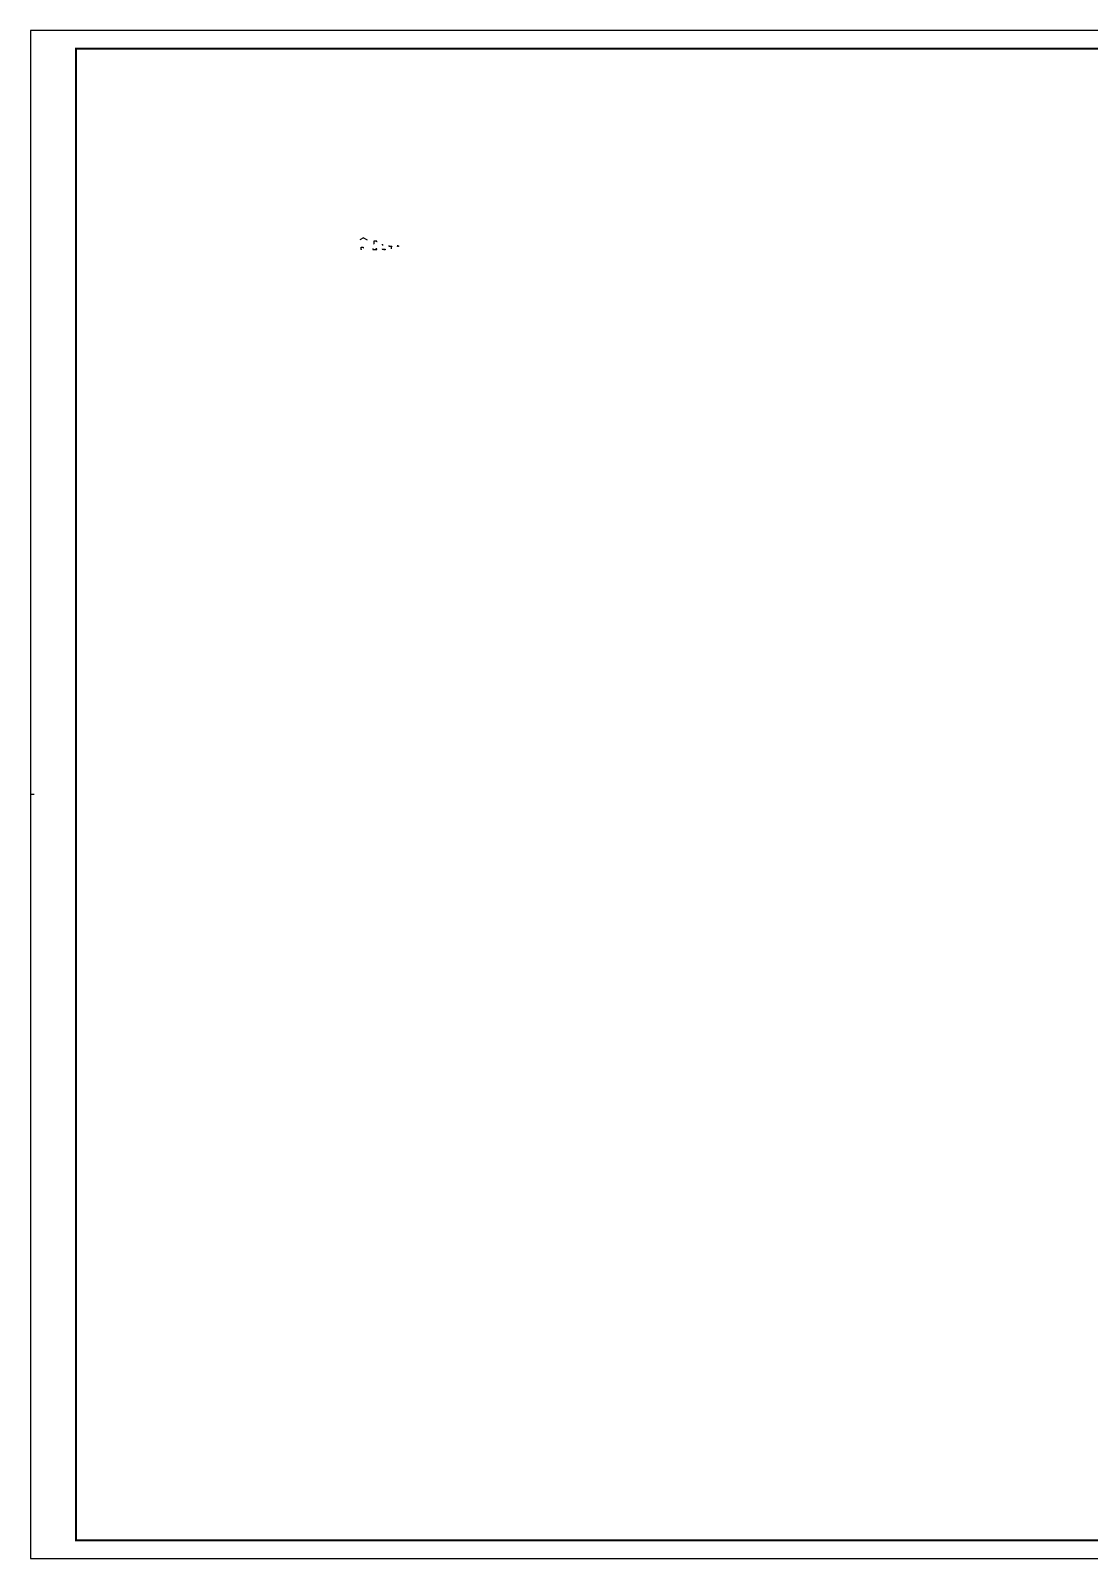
# Model space of a CAD drawing. Extents: x -30376 to 88524, y -28161 to 55939.
# Drawn here: x -30376 to 27885, y -28161 to 55939 of the extents above; entities that cross this region are included whole.
import ezdxf
from ezdxf.enums import TextEntityAlignment as Align

# ---------------------------------------------------------------- set-up
doc = ezdxf.new("R2010")
doc.units = 0
doc.header["$LTSCALE"] = 1000
doc.header["$MEASUREMENT"] = 0
doc.layers.add('PUB_TITLE', color=4, linetype='Continuous')
doc.styles.get("Standard").update_dxf_attribs({"font": 'gbenor.shx', "bigfont": 'gbcbig.shx'})

# ---------------------------------------------------------------- blocks, each defined once
blk = doc.blocks.new('$titleblk$00000167')
blk.add_line((-1187, 420.5), (-1189, 420.5))
blk.add_lwpolyline([(-1189, 0), (0, 0), (0, 841), (-1189, 841)], close=True)
at = {"const_width": 1}
blk.add_lwpolyline([(-1164, 10), (-10, 10), (-10, 831), (-1164, 831)], close=True, dxfattribs=at)
at = {"flags": 4}
for tag, p in [('(扩展图名)', (-62.12, 184.1)), ('图名', (-62.12, 180.13)), ('日期', (-62.12, 172.03)), ('图号', (-62.12, 163.99)), ('比例', (-62.12, 156)), ('子项', (-59.56, 82.07)), ('工程名称', (-59.24, 70.19)), ('设计号', (-36.91, 28.62))]:
    blk.add_attdef(tag, text='', height=3.5, dxfattribs=at).set_placement(p, align=Align.CENTER)
for tag, p in [('设计人', (-64.84, 148.13)), ('负责人', (-64.71, 140.27)), ('主持人', (-64.73, 132.26)), ('校对人', (-64.28, 124.4)), ('审核人', (-63.96, 116.15)), ('审定人', (-64.16, 107.95)), ('所长', (-64.16, 99.76))]:
    blk.add_attdef(tag, p, '', height=3.5)

msp = doc.modelspace()

# ---------------------------------------------------------------- linework, layer by layer
for p, q in [((-12058, 44525), (-12258, 44425)), ((-12193, 43888), (-12193, 44008)), ((-12193, 44008), (-12073, 44008)), ((-12173, 43888), (-12193, 43888)), ((-12173, 43868), (-12173, 43888)), ((-12073, 44008), (-12073, 43988)), ((-12073, 43988), (-12053, 43988)), ((-12058, 44525), (-11858, 44425)), ((-11539, 43951), (-11539, 43881)), ((-11539, 43881), (-11319, 43881)), ((-11328, 44341), (-11488, 44341)), ((-11488, 44341), (-11488, 44191)), ((-11488, 44191), (-11462, 44176)), ((-11462, 44176), (-11462, 44176)), ((-11359, 43921), (-11359, 43951)), ((-11319, 43921), (-11359, 43921)), ((-11328, 44311), (-11328, 44341)), ((-11298, 44311), (-11328, 44311)), ((-11319, 43881), (-11319, 43921)), ((-11033, 43925), (-11033, 43905)), ((-11033, 43905), (-10873, 43905)), ((-11023, 44190), (-11023, 44140)), ((-11023, 44140), (-10973, 44140)), ((-10873, 43875), (-10913, 43875)), ((-10913, 43875), (-10913, 43855)), ((-10873, 43905), (-10873, 43875)), ((-10658, 44100), (-10658, 44080)), ((-10658, 44080), (-10498, 44080)), ((-10498, 44050), (-10538, 44050)), ((-10538, 44050), (-10538, 43920)), ((-10498, 44080), (-10498, 44050)), ((-10178, 44127), (-10178, 44087)), ((-10178, 44087), (-10138, 44087)), ((-10178, 44047), (-10178, 44077)), ((-10138, 44047), (-10178, 44047)), ((-10138, 44087), (-10138, 44047))]:
    msp.add_line(p, q)

# ---------------------------------------------------------------- block references
at = {"layer": 'PUB_TITLE', "xscale": 100, "yscale": 100, "zscale": 100}
msp.add_blockref('$titleblk$00000167', (88524, -28161), dxfattribs=at)

doc.saveas('drawing.dxf')
